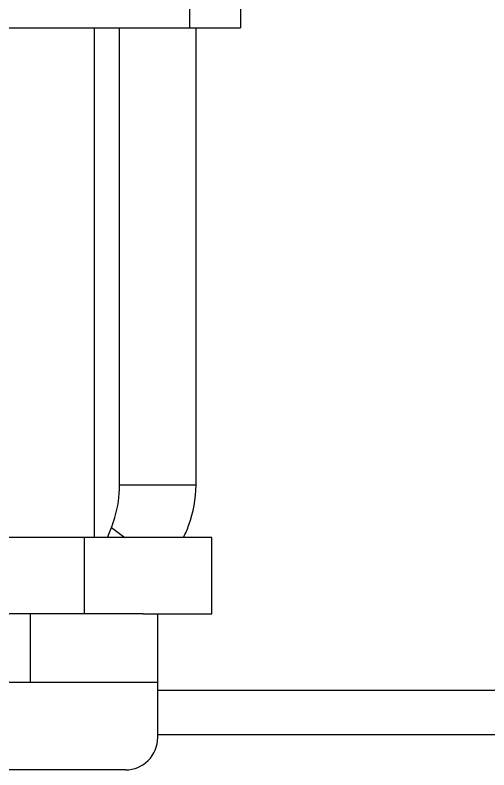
# Model space of a CAD drawing. Extents: x -409572 to -157272, y 600795 to 878326.
# Drawn here: x -399919.5 to -399729.3, y 805053.3 to 805356.1 of the extents above; entities that cross this region are included whole.
import ezdxf

# ---------------------------------------------------------------- set-up
doc = ezdxf.new("R2010")
doc.units = 0
doc.header["$LTSCALE"] = 1000
doc.header["$MEASUREMENT"] = 0
doc.layers.get('0').update_dxf_attribs({"linetype": 'CONTINUOUS'})

msp = doc.modelspace()

# ---------------------------------------------------------------- linework, layer by layer
for p, q in [((-399849.41, 807047.76), (-399849.41, 805350.94)), ((-399828.96, 807047.76), (-399828.96, 805350.94)), ((-400038.51, 805350.94), (-399828.96, 805350.94)), ((-399887.74, 805350.94), (-399887.74, 805146.5)), ((-399877.52, 805167.45), (-399877.52, 805350.94)), ((-399846.85, 805167.45), (-399846.85, 805350.94)), ((-399846.85, 805167.45), (-399877.52, 805167.45)), ((-399882.41, 805146.48), (-399880.78, 805150.55)), ((-399880.78, 805150.55), (-399875.46, 805146.5)), ((-399840.46, 805146.5), (-400129.23, 805146.5)), ((-399891.57, 805115.84), (-399891.57, 805146.5)), ((-399840.46, 805115.84), (-399840.46, 805146.5)), ((-399868.07, 805115.84), (-400097.98, 805115.84)), ((-399913.29, 805088.3), (-399913.29, 805115.84)), ((-399868.07, 805115.84), (-399840.46, 805115.84)), ((-399862.18, 805085.17), (-399862.18, 805115.84)), ((-399862.18, 805066.28), (-399862.18, 805115.84)), ((-399862.18, 805088.3), (-400107.51, 805088.3)), ((-396395.56, 805085.17), (-399862.18, 805085.17)), ((-396395.56, 805067.28), (-399862.18, 805067.28)), ((-399875.2, 805053.26), (-400094.5, 805053.26))]:
    msp.add_line(p, q)
msp.add_arc((-399875.2, 805066.28), 13.01, 270, 0)
for points, knots in [([(-399880.78, 805150.55), (-399880.26, 805151.87), (-399878.38, 805157.31), (-399877.52, 805163.11), (-399877.52, 805167.45)], [0, 0, 0, 0, 0.246008, 1, 1, 1, 1]), ([(-399851.87, 805146.5), (-399851.06, 805148.13), (-399848.19, 805154.76), (-399846.85, 805162.06), (-399846.85, 805167.45)], [0, 0, 0, 0, 0.253543, 1, 1, 1, 1])]:
    msp.add_open_spline(points, degree=3, knots=knots)

doc.saveas('drawing.dxf')
